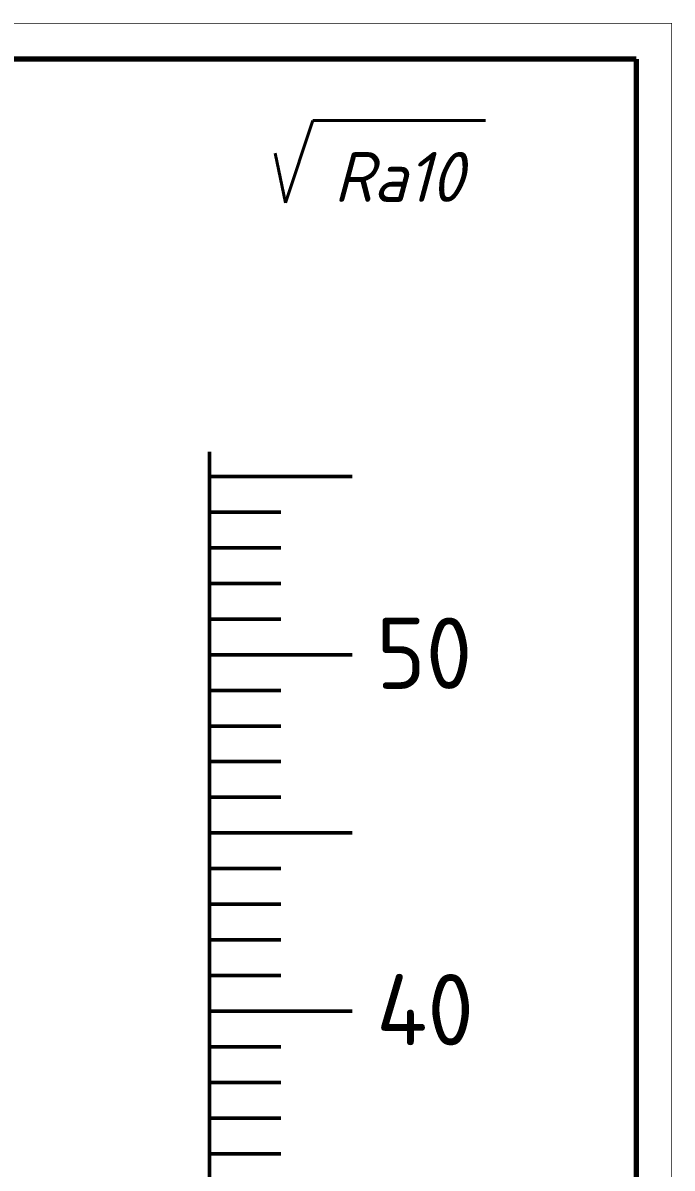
# Model space of a CAD drawing. Header units: millimetres. Extents: x 0 to 841, y 0 to 594.
# Drawn here: x 749.9 to 841, y 433.4 to 594 of the extents above; entities that cross this region are included whole.
import ezdxf

# ---------------------------------------------------------------- set-up
doc = ezdxf.new("R2010")
doc.units = ezdxf.units.MM
doc.layers.get('0').update_dxf_attribs({"lineweight": 50})
doc.layers.add('Sheet', color=255, linetype='Continuous')
doc.styles.add('Gost', font='GOST type B.ttf')

msp = doc.modelspace()

# ---------------------------------------------------------------- linework, layer by layer
at = {"lineweight": 40}
for p, q in [((786.74, 568.81), (790.59, 580.34)), ((790.59, 580.34), (814.84, 580.34)), ((786.74, 568.81), (785.31, 575.79)), ((785.31, 575.79), (786.74, 568.81))]:
    msp.add_line(p, q, dxfattribs=at)
at = {"lineweight": 50}
for p, q in [((776.09, 255.43), (776.09, 533.89)), ((776.09, 530.43), (796.09, 530.43)), ((776.09, 525.43), (786.09, 525.43)), ((776.09, 520.43), (786.09, 520.43)), ((776.09, 515.43), (786.09, 515.43)), ((776.09, 510.43), (786.09, 510.43)), ((776.09, 505.43), (796.09, 505.43)), ((776.09, 500.43), (786.09, 500.43)), ((776.09, 495.43), (786.09, 495.43)), ((776.09, 490.43), (786.09, 490.43)), ((776.09, 485.43), (786.09, 485.43)), ((776.09, 480.43), (796.09, 480.43)), ((776.09, 475.43), (786.09, 475.43)), ((776.09, 470.43), (786.09, 470.43)), ((776.09, 465.43), (786.09, 465.43)), ((776.09, 460.43), (786.09, 460.43)), ((776.09, 455.43), (796.09, 455.43)), ((776.09, 450.43), (786.09, 450.43)), ((776.09, 445.43), (786.09, 445.43)), ((776.09, 440.43), (786.09, 440.43)), ((776.09, 435.43), (786.09, 435.43))]:
    msp.add_line(p, q, dxfattribs=at)
at = {"layer": 'Sheet'}
for points, const_width in [([(0, 594), (840.96, 594), (840.96, 0.04), (0, 0.04), (0, 594)], 0.0991), ([(20, 589), (836, 589)], 0.749), ([(836, 5), (836, 589)], 0.749)]:
    msp.add_lwpolyline(points, dxfattribs=dict(at, const_width=const_width))

# ---------------------------------------------------------------- texts
at = {"color": 0, "lineweight": 40, "insert": (793.52, 575.95), "char_height": 7, "attachment_point": 1, "style": 'Gost'}
msp.add_mtext_dynamic_manual_height_columns('{\\fGOST type B|b0|i1|c204|p34;Ra10}', width=2.0913, gutter_width=67.59, heights=[0], dxfattribs=at)
at = {"lineweight": 50, "char_height": 10, "attachment_point": 1, "style": 'Gost'}
for s, insert in [('50', (799.49, 510.64)), ('40', (799.49, 460.64))]:
    msp.add_mtext(s, dxfattribs=dict(at, insert=insert))

doc.saveas('drawing.dxf')
